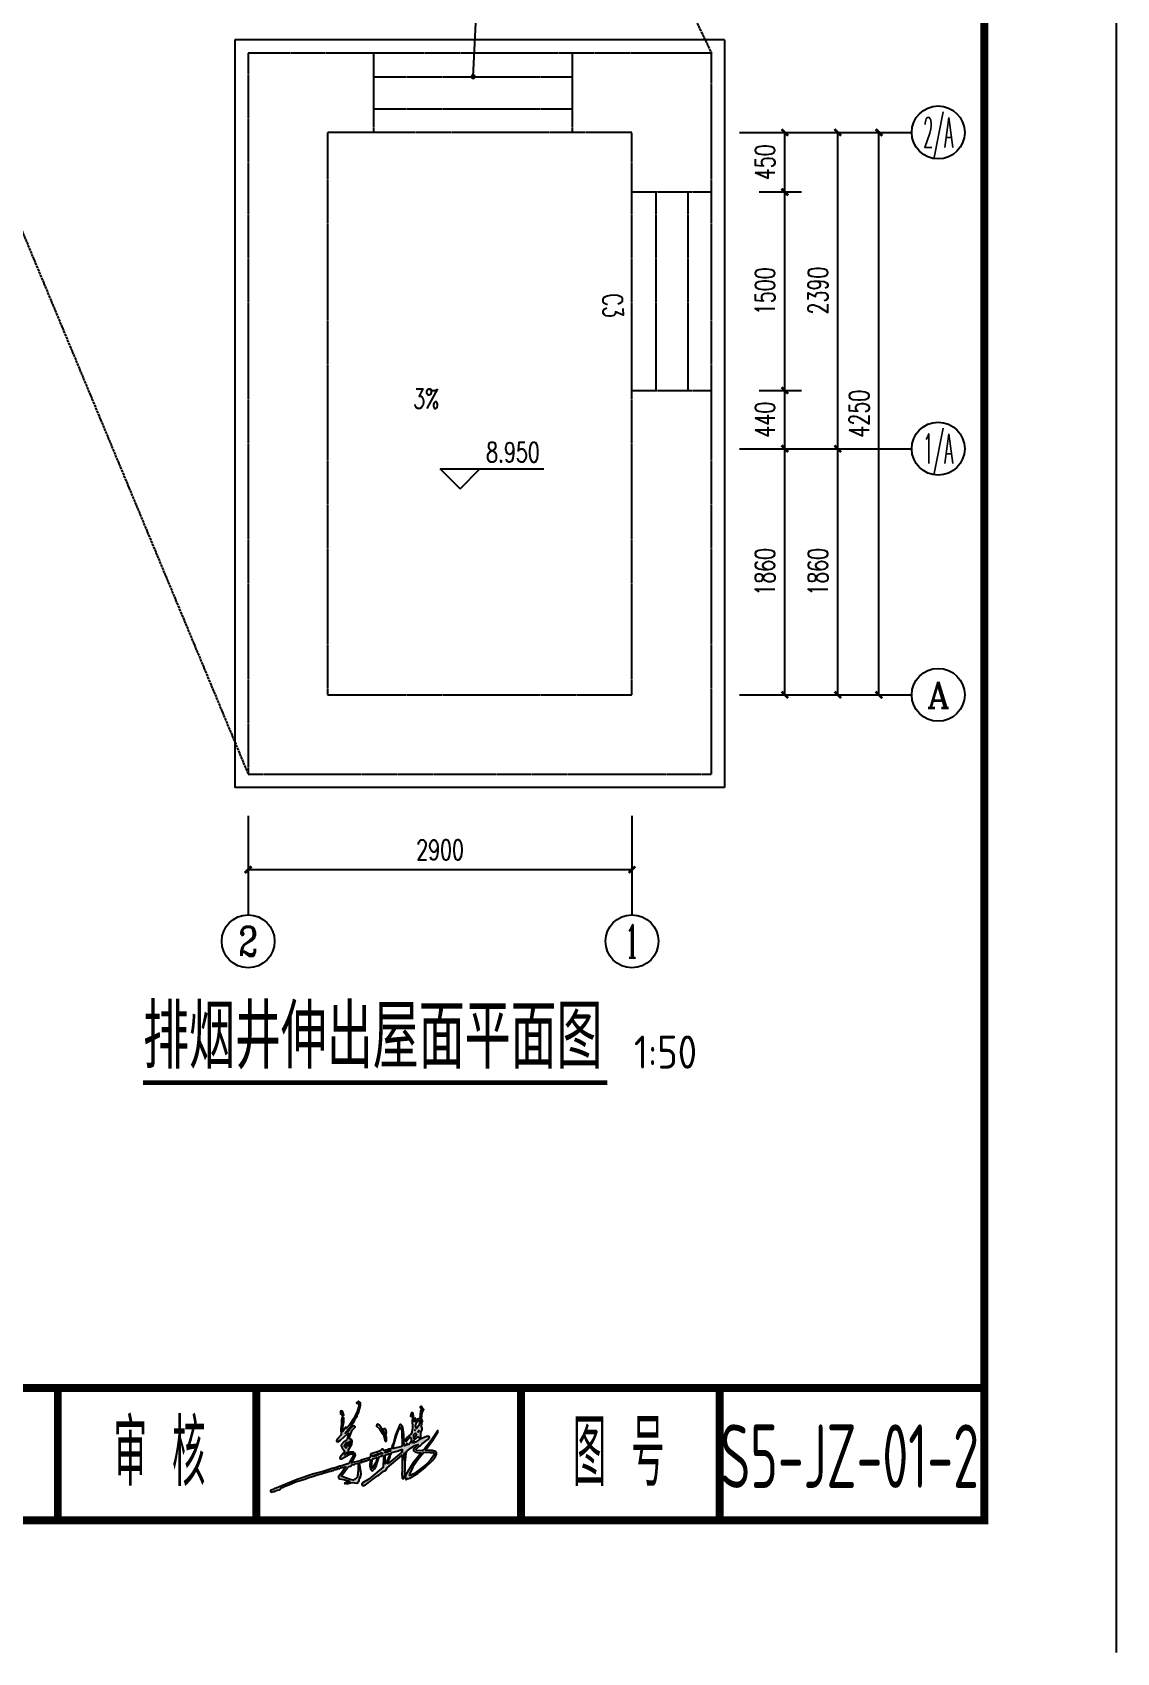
# Model space of a CAD drawing. Header units: millimetres. Extents: x -29538 to 115583, y -232866 to 15404.
# Drawn here: x 107341 to 115533, y -94426 to -82182 of the extents above; entities that cross this region are included whole.
import ezdxf
from ezdxf.enums import TextEntityAlignment as Align

# ---------------------------------------------------------------- set-up
doc = ezdxf.new("R2010")
doc.units = ezdxf.units.MM
doc.header["$LTSCALE"] = 10
doc.header["$MEASUREMENT"] = 0
doc.linetypes.add('DASH', pattern=[0.35, 0.25, -0.1])
doc.linetypes.add('DOTE', pattern=[2.42, 2, -0.2, 0.02, -0.2])
for name, color, linetype in [('AXIS', 3, 'Continuous'), ('AXIS_TEXT', 7, 'Continuous'), ('DIM_ELEV', 3, 'Continuous'), ('DIM_LEAD', 3, 'Continuous'), ('DIM_SYMB', 3, 'Continuous'), ('FHDI签名', 4, 'Continuous'), ('HIDE_B', 7, 'Continuous'), ('PUB_TEXT', 7, 'Continuous'), ('WINDOW', 4, 'Continuous'), ('WINDOW_TEXT', 7, 'Continuous'), ('图框', 7, 'Continuous')]:
    doc.layers.add(name, color=color, linetype=linetype)
doc.styles.add('_TCH_AXIS', font='COMPLEX', dxfattribs={"bigfont": 'GBCBIG'})
doc.styles.add('_TCH_DIM', font='SIMPLEX', dxfattribs={"bigfont": 'GBCBIG'})
doc.styles.add('_TCH_WINDOW', font='SIMPLEX', dxfattribs={"bigfont": 'GBCBIG'})
doc.styles.add('COMPLEX', font='COMPLEX')
doc.styles.add('DIM_FONT', font='SIMPLEX', dxfattribs={"width": 0.7, "bigfont": 'GBCBIG'})
doc.styles.get("Standard").update_dxf_attribs({"font": 'gbenor.shx', "width": 0.75, "bigfont": 'gbcbig.shx'})
doc.dimstyles.new('DIMN50', dxfattribs={"dimscale": 0.5, "dimtxt": 300, "dimasz": 100, "dimexe": 250, "dimexo": 300, "dimgap": 150, "dimtad": 1, "dimdec": 0, "dimzin": 0, "dimdsep": 46, "dimtxsty": 'DIM_FONT', "dimblk": 'ARCHTICK', "dimcen": 0.09, "dimclrt": 7, "dimazin": 2, "dimtfac": 1, "dimtdec": 0, "dimtix": 1, "dimtmove": 2, "dimatfit": 3, "dimldrblk": 'ARCHTICK', "dimfxl": 0, "dimtolj": 1, "dimtzin": 0, "dimarcsym": 0})

# ---------------------------------------------------------------- blocks, each defined once
blk = doc.blocks.new('jld')
at = {"linetype": 'Continuous'}
h = blk.add_hatch(color=4, dxfattribs=at)
h.paths.add_polyline_path([(424, 218), (427, 222), (431, 224), (440, 225), (442, 227), (467, 233), (475, 237), (481, 237), (485, 240), (489, 240), (494, 243), (503, 245), (505, 240), (504, 220), (506, 206), (514, 198), (517, 199), (524, 206), (532, 221), (533, 228), (543, 257), (550, 259), (552, 261), (559, 262), (561, 256), (561, 240), (559, 228), (560, 214), (499, 163), (476, 149), (470, 142), (471, 138), (475, 135), (486, 139), (538, 178), (540, 178), (561, 196), (569, 200), (577, 210), (639, 264), (640, 198), (638, 187), (639, 167), (642, 164), (644, 164), (649, 170), (652, 207), (652, 234), (654, 243), (656, 272), (659, 281), (664, 286), (666, 286), (677, 295), (689, 301), (692, 304), (707, 309), (689, 291), (687, 288), (687, 282), (695, 276), (710, 273), (715, 274), (718, 273), (718, 271), (714, 268), (710, 261), (685, 231), (653, 180), (652, 167), (655, 162), (657, 162), (659, 167), (662, 164), (671, 167), (707, 188), (735, 210), (767, 242), (779, 258), (783, 267), (783, 274), (779, 279), (766, 284), (740, 284), (739, 288), (765, 322), (789, 360), (789, 367), (764, 329), (735, 292), (724, 282), (701, 283), (697, 287), (711, 301), (717, 304), (723, 311), (747, 329), (754, 338), (753, 342), (742, 342), (712, 329), (695, 318), (692, 318), (688, 315), (681, 315), (689, 325), (705, 341), (712, 336), (718, 341), (718, 359), (724, 371), (724, 377), (720, 381), (722, 399), (725, 406), (721, 416), (724, 443), (731, 456), (725, 461), (719, 469), (715, 467), (715, 464), (718, 461), (720, 454), (717, 449), (714, 418), (703, 415), (694, 407), (696, 418), (695, 419), (693, 417), (690, 405), (686, 438), (684, 441), (679, 442), (676, 433), (678, 433), (683, 419), (683, 414), (681, 410), (683, 378), (680, 361), (677, 353), (658, 336), (657, 333), (651, 328), (651, 326), (654, 323), (657, 323), (670, 337), (673, 339), (676, 338), (679, 323), (667, 309), (661, 307), (658, 310), (653, 304), (649, 303), (647, 319), (647, 351), (642, 380), (639, 387), (634, 392), (631, 392), (628, 389), (611, 349), (601, 310), (598, 304), (598, 300), (593, 291), (580, 289), (576, 286), (563, 284), (558, 289), (554, 289), (545, 280), (509, 269), (506, 265), (505, 255), (501, 252), (472, 244), (463, 240), (426, 231), (433, 241), (443, 262), (442, 271), (435, 277), (423, 277), (398, 265), (405, 274), (410, 276), (414, 280), (414, 286), (428, 310), (430, 323), (426, 330), (419, 332), (420, 344), (429, 369), (442, 382), (442, 384), (438, 387), (432, 385), (419, 375), (415, 367), (400, 356), (421, 382), (439, 408), (442, 416), (450, 428), (450, 432), (456, 441), (464, 472), (464, 483), (458, 489), (456, 490), (448, 483), (449, 481), (454, 482), (457, 478), (457, 470), (450, 447), (435, 416), (420, 393), (405, 376), (405, 381), (401, 380), (390, 363), (391, 383), (394, 402), (394, 420), (391, 423), (388, 422), (385, 412), (385, 394), (382, 374), (383, 349), (366, 331), (364, 323), (369, 320), (380, 327), (411, 355), (414, 356), (408, 329), (396, 321), (385, 308), (384, 303), (387, 294), (399, 279), (379, 256), (378, 252), (380, 249), (385, 248), (417, 266), (425, 269), (433, 269), (435, 266), (434, 259), (418, 233), (412, 227), (382, 218), (378, 218), (363, 212), (345, 208), (308, 195), (269, 185), (198, 161), (110, 125), (104, 124), (98, 120), (89, 117), (87, 115), (87, 111), (89, 109), (102, 111), (115, 117), (124, 118), (131, 127), (143, 130), (148, 134), (164, 139), (192, 152), (231, 163), (247, 170), (267, 175), (278, 180), (307, 187), (311, 190), (314, 189), (319, 192), (323, 192), (335, 197), (340, 197), (345, 200), (351, 200), (356, 203), (361, 203), (372, 208), (378, 208), (382, 211), (403, 215), (382, 185), (372, 174), (372, 170), (376, 165), (394, 162), (418, 155), (418, 153), (411, 152), (404, 149), (402, 147), (403, 145), (413, 145), (421, 148), (424, 147), (433, 149), (449, 146), (456, 151), (459, 157), (460, 166), (465, 173), (467, 186), (462, 223), (459, 226), (455, 224), (455, 196), (453, 192), (454, 184), (452, 180), (452, 173), (447, 167), (434, 159), (421, 162), (386, 174), (385, 177), (410, 211), (416, 216)])
h.paths.add_polyline_path([(404, 293), (398, 300), (397, 306), (406, 318), (407, 318), (406, 299)], flags=16)
h.paths.add_polyline_path([(415, 302), (415, 319), (419, 322), (421, 322), (422, 313)], flags=16)
h.paths.add_polyline_path([(512, 234), (515, 249), (531, 253), (534, 255), (536, 254), (529, 233), (515, 209), (512, 217)], flags=16)
h.paths.add_polyline_path([(515, 258), (517, 263), (520, 263), (539, 271), (542, 271), (538, 264), (523, 259)], flags=16)
h.paths.add_polyline_path([(547, 268), (550, 274), (555, 275), (557, 274), (556, 270)], flags=16)
h.paths.add_polyline_path([(568, 227), (568, 264), (585, 271), (587, 270), (585, 261), (572, 231)], flags=16)
h.paths.add_polyline_path([(568, 274), (572, 275), (589, 281), (590, 283), (586, 283), (580, 280), (568, 278)], flags=17)
h.paths.add_polyline_path([(578, 229), (589, 257), (589, 261), (596, 275), (619, 281), (637, 288), (640, 288), (640, 280), (635, 274), (580, 229)], flags=16)
h.paths.add_polyline_path([(601, 292), (604, 308), (615, 347), (617, 349), (621, 362), (630, 381), (633, 379), (638, 366), (640, 302), (634, 299)], flags=16)
h.paths.add_polyline_path([(648, 243), (649, 244), (649, 241)], flags=16)
h.paths.add_polyline_path([(649, 248), (648, 269), (651, 275), (652, 275), (651, 255)], flags=16)
h.paths.add_polyline_path([(670, 179), (671, 184), (684, 210), (685, 218), (705, 246), (729, 275), (754, 276), (756, 275), (768, 275), (772, 274), (775, 271), (773, 264), (760, 246), (741, 226), (717, 206), (688, 186), (676, 180)], flags=16)
h.paths.add_polyline_path([(688, 334), (689, 350), (694, 356), (696, 356), (699, 348)], flags=16)
h.paths.add_polyline_path([(691, 369), (692, 370), (692, 368)], flags=16)
h.paths.add_polyline_path([(699, 376), (696, 386), (698, 398), (702, 405), (710, 409), (712, 409), (713, 410), (715, 408), (710, 388)], flags=16)
h.paths.add_polyline_path([(706, 363), (709, 366), (710, 367), (710, 364), (707, 361)], flags=16)
h.paths.add_polyline_path([(391, 444), (387, 449), (386, 450), (380, 449), (380, 437), (384, 437), (388, 429), (391, 427), (395, 432)], flags=17)
h.paths.add_polyline_path([(543, 391), (539, 394), (538, 395), (533, 393), (532, 386), (544, 374), (555, 356), (560, 351), (563, 351), (564, 354), (558, 365), (557, 370)], flags=17)
h.paths.add_polyline_path([(571, 371), (569, 374), (568, 375), (563, 375), (561, 373), (560, 367), (568, 349), (570, 348), (572, 351), (573, 360)], flags=17)
h.paths.add_polyline_path([(574, 340), (571, 344), (569, 340), (566, 346), (564, 347), (562, 345), (566, 327), (571, 321), (574, 324)], flags=17)
at = {"color": 4, "linetype": 'Continuous', "elevation": 15634200}
for points in [[(458, 489), (456, 490), (448, 483), (449, 481), (454, 482), (457, 478), (457, 470), (450, 447), (435, 416), (420, 393), (405, 376), (405, 381), (401, 380), (390, 363), (391, 383), (394, 402), (394, 420), (391, 423), (388, 422), (385, 412), (385, 394), (382, 374), (383, 349), (366, 331), (364, 323), (369, 320), (380, 327), (411, 355), (414, 356), (408, 329), (396, 321), (385, 308), (384, 303), (387, 294), (399, 279), (379, 256), (378, 252), (380, 249), (385, 248), (417, 266), (425, 269), (433, 269), (435, 266), (434, 259), (418, 233), (412, 227), (382, 218), (378, 218), (363, 212), (345, 208), (308, 195), (269, 185), (198, 161), (110, 125), (104, 124), (98, 120), (89, 117), (87, 115), (87, 111), (89, 109), (102, 111), (115, 117), (124, 118), (131, 127), (143, 130), (148, 134), (164, 139), (192, 152), (231, 163), (247, 170), (267, 175), (278, 180), (307, 187), (311, 190), (314, 189), (319, 192), (323, 192), (335, 197), (340, 197), (345, 200), (351, 200), (356, 203), (361, 203), (372, 208), (378, 208), (382, 211), (403, 215), (382, 185), (372, 174), (372, 170), (376, 165), (394, 162), (418, 155), (418, 153), (411, 152), (404, 149), (402, 147), (403, 145), (413, 145), (421, 148), (424, 147), (433, 149), (449, 146), (456, 151), (459, 157), (460, 166), (465, 173), (467, 186), (462, 223), (459, 226), (455, 224), (455, 196), (453, 192), (454, 184), (452, 180), (452, 173), (447, 167), (434, 159), (421, 162), (386, 174), (385, 177), (410, 211), (416, 216), (424, 218), (427, 222), (431, 224), (440, 225), (442, 227), (467, 233), (475, 237), (481, 237), (485, 240), (489, 240), (494, 243), (503, 245), (505, 240), (504, 220), (506, 206), (514, 198), (517, 199), (524, 206), (532, 221), (533, 228), (543, 257), (550, 259), (552, 261), (559, 262), (561, 256), (561, 240), (559, 228), (560, 214), (499, 163), (476, 149), (470, 142), (471, 138), (475, 135), (486, 139), (538, 178), (540, 178), (561, 196), (569, 200), (577, 210), (639, 264), (640, 198), (638, 187), (639, 167), (642, 164), (644, 164), (649, 170), (652, 207), (652, 234), (654, 243), (656, 272), (659, 281), (664, 286), (666, 286), (677, 295), (689, 301), (692, 304), (707, 309), (689, 291), (687, 288), (687, 282), (695, 276), (710, 273), (715, 274), (718, 273), (718, 271), (714, 268), (710, 261), (685, 231), (653, 180), (652, 167), (655, 162), (657, 162), (659, 167), (662, 164), (671, 167), (707, 188), (735, 210), (767, 242), (779, 258), (783, 267), (783, 274), (779, 279), (766, 284), (740, 284), (739, 288), (765, 322), (789, 360), (789, 367), (764, 329), (735, 292), (724, 282), (701, 283), (697, 287), (711, 301), (717, 304), (723, 311), (747, 329), (754, 338), (753, 342), (742, 342), (712, 329), (695, 318), (692, 318), (688, 315), (681, 315), (689, 325), (705, 341), (712, 336), (718, 341), (718, 359), (724, 371), (724, 377), (720, 381), (722, 399), (725, 406), (721, 416), (724, 443), (731, 456), (725, 461), (719, 469), (715, 467), (715, 464), (718, 461), (720, 454), (717, 449), (714, 418), (703, 415), (694, 407), (696, 418), (695, 419), (693, 417), (690, 405), (686, 438), (684, 441), (679, 442), (676, 433), (678, 433), (683, 419), (683, 414), (681, 410), (683, 378), (680, 361), (677, 353), (658, 336), (657, 333), (651, 328), (651, 326), (654, 323), (657, 323), (670, 337), (673, 339), (676, 338), (679, 323), (667, 309), (661, 307), (658, 310), (653, 304), (649, 303), (647, 319), (647, 351), (642, 380), (639, 387), (634, 392), (631, 392), (628, 389), (611, 349), (601, 310), (598, 304), (598, 300), (593, 291), (580, 289), (576, 286), (563, 284), (558, 289), (554, 289), (545, 280), (509, 269), (506, 265), (505, 255), (501, 252), (472, 244), (463, 240), (426, 231), (433, 241), (443, 262), (442, 271), (435, 277), (423, 277), (398, 265), (405, 274), (410, 276), (414, 280), (414, 286), (428, 310), (430, 323), (426, 330), (419, 332), (420, 344), (429, 369), (442, 382), (442, 384), (438, 387), (432, 385), (419, 375), (415, 367), (400, 356), (421, 382), (439, 408), (442, 416), (450, 428), (450, 432), (456, 441), (464, 472), (464, 483), (458, 489)], [(387, 449), (386, 450), (380, 449), (380, 437), (384, 437), (388, 429), (391, 427), (395, 432), (391, 444), (387, 449)], [(676, 428), (675, 429), (675, 427), (676, 428)], [(710, 409), (712, 409), (713, 410), (715, 408), (710, 388), (699, 376), (696, 386), (698, 398), (702, 405), (710, 409)], [(539, 394), (538, 395), (533, 393), (532, 386), (544, 374), (555, 356), (560, 351), (563, 351), (564, 354), (558, 365), (557, 370), (543, 391), (539, 394)], [(569, 374), (568, 375), (563, 375), (561, 373), (560, 367), (568, 349), (570, 348), (572, 351), (573, 360), (571, 371), (569, 374)], [(566, 346), (564, 347), (562, 345), (566, 327), (571, 321), (574, 324), (574, 340), (571, 344), (569, 340), (566, 346)], [(630, 381), (633, 379), (638, 366), (640, 302), (634, 299), (601, 292), (604, 308), (615, 347), (617, 349), (621, 362), (630, 381)], [(694, 356), (696, 356), (699, 348), (688, 334), (689, 350), (694, 356)], [(691, 369), (692, 370), (692, 368), (691, 369)], [(709, 366), (710, 367), (710, 364), (707, 361), (706, 363), (709, 366)], [(406, 318), (407, 318), (406, 299), (404, 293), (398, 300), (397, 306), (406, 318)], [(419, 322), (421, 322), (422, 313), (415, 302), (415, 319), (419, 322)], [(555, 275), (557, 274), (556, 270), (547, 268), (550, 274), (555, 275)], [(586, 283), (590, 283), (589, 281), (572, 275), (568, 274), (568, 278), (580, 280), (586, 283)], [(637, 288), (640, 288), (640, 280), (635, 274), (580, 229), (578, 229), (589, 257), (589, 261), (596, 275), (619, 281), (637, 288)], [(651, 275), (652, 275), (651, 255), (649, 248), (648, 269), (651, 275)], [(660, 313), (659, 314), (659, 312), (660, 313)], [(754, 276), (756, 275), (768, 275), (772, 274), (775, 271), (773, 264), (760, 246), (741, 226), (717, 206), (688, 186), (676, 180), (670, 179), (671, 184), (684, 210), (685, 218), (705, 246), (729, 275), (754, 276)], [(534, 255), (536, 254), (529, 233), (515, 209), (512, 217), (512, 234), (515, 249), (531, 253), (534, 255)], [(539, 271), (542, 271), (538, 264), (523, 259), (515, 258), (517, 263), (520, 263), (539, 271)], [(585, 271), (587, 270), (585, 261), (572, 231), (568, 227), (568, 264), (585, 271)], [(648, 243), (649, 244), (649, 241), (648, 243)], [(400, 146), (399, 147), (399, 144), (400, 146)]]:
    blk.add_lwpolyline(points, dxfattribs=at)
blk = doc.blocks.new('_ArchTick')
at = {"color": 0, "linetype": 'ByBlock', "const_width": 0.4}
blk.add_lwpolyline([(-0.5, -0.5), (0.5, 0.5)], dxfattribs=at)
blk = doc.blocks.new('*D704')
at = {"layer": 'AXIS', "color": 0, "lineweight": -2}
for p, q in [((113233, -85328), (113551, -85328)), ((113426, -87188), (113426, -85328)), ((113233, -87188), (113551, -87188))]:
    blk.add_line(p, q, dxfattribs=at)
at = {"layer": 'Defpoints', "color": 0}
for p in [(113083, -85328), (113426, -85328), (113083, -87188)]:
    blk.add_point(p, dxfattribs=at)
at = {"layer": 'AXIS', "color": 0, "lineweight": -2, "xscale": 50, "yscale": 50, "zscale": 50}
for p, rotation in [((113426, -85328), 90), ((113426, -87188), 270)]:
    blk.add_blockref('_ArchTick', p, dxfattribs=dict(at, rotation=rotation))
at = {"layer": 'AXIS', "color": 7, "insert": (113276, -86258), "char_height": 150, "attachment_point": 5, "rotation": 90, "style": 'DIM_FONT'}
blk.add_mtext('\\A1;1860', dxfattribs=at)
blk = doc.blocks.new('*D705')
at = {"layer": 'AXIS', "color": 0, "lineweight": -2}
for p, q in [((113233, -82938), (113551, -82938)), ((113426, -85328), (113426, -82938)), ((113233, -85328), (113551, -85328))]:
    blk.add_line(p, q, dxfattribs=at)
at = {"layer": 'Defpoints', "color": 0}
for p in [(113083, -82938), (113426, -82938), (113083, -85328)]:
    blk.add_point(p, dxfattribs=at)
at = {"layer": 'AXIS', "color": 0, "lineweight": -2, "xscale": 50, "yscale": 50, "zscale": 50}
for p, rotation in [((113426, -82938), 90), ((113426, -85328), 270)]:
    blk.add_blockref('_ArchTick', p, dxfattribs=dict(at, rotation=rotation))
at = {"layer": 'AXIS', "color": 7, "insert": (113276, -84133), "char_height": 150, "attachment_point": 5, "rotation": 90, "style": 'DIM_FONT'}
blk.add_mtext('\\A1;2390', dxfattribs=at)
blk = doc.blocks.new('*D729')
at = {"layer": 'AXIS', "color": 0, "lineweight": -2}
for p, q in [((113545, -82938), (113862, -82938)), ((113737, -87188), (113737, -82938)), ((113545, -87188), (113862, -87188))]:
    blk.add_line(p, q, dxfattribs=at)
at = {"layer": 'Defpoints', "color": 0}
for p in [(113395, -82938), (113737, -82938), (113395, -87188)]:
    blk.add_point(p, dxfattribs=at)
at = {"layer": 'AXIS', "color": 0, "lineweight": -2, "xscale": 50, "yscale": 50, "zscale": 50}
for p, rotation in [((113737, -82938), 90), ((113737, -87188), 270)]:
    blk.add_blockref('_ArchTick', p, dxfattribs=dict(at, rotation=rotation))
at = {"layer": 'AXIS', "color": 7, "insert": (113587, -85063), "char_height": 150, "attachment_point": 5, "rotation": 90, "style": 'DIM_FONT'}
blk.add_mtext('\\A1;4250', dxfattribs=at)
blk = doc.blocks.new('*D736')
at = {"layer": 'AXIS', "color": 0, "lineweight": -2}
for p, q in [((108971, -88102), (108971, -88634)), ((111871, -88102), (111871, -88634)), ((108971, -88509), (111871, -88509))]:
    blk.add_line(p, q, dxfattribs=at)
at = {"layer": 'Defpoints', "color": 0}
for p in [(108971, -87952), (111871, -87952), (111871, -88509)]:
    blk.add_point(p, dxfattribs=at)
at = {"layer": 'AXIS', "color": 0, "lineweight": -2, "xscale": 50, "yscale": 50, "zscale": 50, "rotation": 180}
blk.add_blockref('_ArchTick', (108971, -88509), dxfattribs=at)
at = {"layer": 'AXIS', "color": 0, "lineweight": -2, "xscale": 50, "yscale": 50, "zscale": 50}
blk.add_blockref('_ArchTick', (111871, -88509), dxfattribs=at)
at = {"layer": 'AXIS', "color": 7, "insert": (110421, -88359), "char_height": 150, "attachment_point": 5, "style": 'DIM_FONT'}
blk.add_mtext('\\A1;2900', dxfattribs=at)
blk = doc.blocks.new('*D737')
at = {"layer": 'AXIS', "color": 0, "lineweight": -2}
for p, q in [((112833, -85328), (113151, -85328)), ((113026, -87188), (113026, -85328)), ((112833, -87188), (113151, -87188))]:
    blk.add_line(p, q, dxfattribs=at)
at = {"layer": 'Defpoints', "color": 0}
for p in [(112683, -85328), (113026, -85328), (112683, -87188)]:
    blk.add_point(p, dxfattribs=at)
at = {"layer": 'AXIS', "color": 0, "lineweight": -2, "xscale": 50, "yscale": 50, "zscale": 50}
for p, rotation in [((113026, -85328), 90), ((113026, -87188), 270)]:
    blk.add_blockref('_ArchTick', p, dxfattribs=dict(at, rotation=rotation))
at = {"layer": 'AXIS', "color": 7, "insert": (112876, -86258), "char_height": 150, "attachment_point": 5, "rotation": 90, "style": 'DIM_FONT'}
blk.add_mtext('\\A1;1860', dxfattribs=at)
blk = doc.blocks.new('*D738')
at = {"layer": 'AXIS', "color": 0, "lineweight": -2}
for p, q in [((112833, -84888), (113151, -84888)), ((113026, -85328), (113026, -84888)), ((112833, -85328), (113151, -85328))]:
    blk.add_line(p, q, dxfattribs=at)
at = {"layer": 'Defpoints', "color": 0}
for p in [(112683, -84888), (113026, -84888), (112683, -85328)]:
    blk.add_point(p, dxfattribs=at)
at = {"layer": 'AXIS', "color": 0, "lineweight": -2, "xscale": 50, "yscale": 50, "zscale": 50}
for p, rotation in [((113026, -84888), 90), ((113026, -85328), 270)]:
    blk.add_blockref('_ArchTick', p, dxfattribs=dict(at, rotation=rotation))
at = {"layer": 'AXIS', "color": 7, "insert": (112876, -85108), "char_height": 150, "attachment_point": 5, "rotation": 90, "style": 'DIM_FONT'}
blk.add_mtext('\\A1;440', dxfattribs=at)
blk = doc.blocks.new('*D739')
at = {"layer": 'AXIS', "color": 0, "lineweight": -2}
for p, q in [((112833, -83388), (113151, -83388)), ((113026, -84888), (113026, -83388)), ((112833, -84888), (113151, -84888))]:
    blk.add_line(p, q, dxfattribs=at)
at = {"layer": 'Defpoints', "color": 0}
for p in [(112683, -83388), (113026, -83388), (112683, -84888)]:
    blk.add_point(p, dxfattribs=at)
at = {"layer": 'AXIS', "color": 0, "lineweight": -2, "xscale": 50, "yscale": 50, "zscale": 50}
for p, rotation in [((113026, -83388), 90), ((113026, -84888), 270)]:
    blk.add_blockref('_ArchTick', p, dxfattribs=dict(at, rotation=rotation))
at = {"layer": 'AXIS', "color": 7, "insert": (112876, -84138), "char_height": 150, "attachment_point": 5, "rotation": 90, "style": 'DIM_FONT'}
blk.add_mtext('\\A1;1500', dxfattribs=at)
blk = doc.blocks.new('*D740')
at = {"layer": 'AXIS', "color": 0, "lineweight": -2}
for p, q in [((112833, -82938), (113151, -82938)), ((113026, -83388), (113026, -82938)), ((112833, -83388), (113151, -83388))]:
    blk.add_line(p, q, dxfattribs=at)
at = {"layer": 'Defpoints', "color": 0}
for p in [(112683, -82938), (113026, -82938), (112683, -83388)]:
    blk.add_point(p, dxfattribs=at)
at = {"layer": 'AXIS', "color": 0, "lineweight": -2, "xscale": 50, "yscale": 50, "zscale": 50}
for p, rotation in [((113026, -82938), 90), ((113026, -83388), 270)]:
    blk.add_blockref('_ArchTick', p, dxfattribs=dict(at, rotation=rotation))
at = {"layer": 'AXIS', "color": 7, "insert": (112876, -83163), "char_height": 150, "attachment_point": 5, "rotation": 90, "style": 'DIM_FONT'}
blk.add_mtext('\\A1;450', dxfattribs=at)
blk = doc.blocks.new('_AXISO')
blk.add_circle((0, 0), 0.5)
at = {"layer": 'AXIS_TEXT', "style": 'COMPLEX', "width": 1.041667}
blk.add_attdef('A', text='', height=0.56, dxfattribs=at).set_placement((-0.25, -0.28), (0.25, -0.28), align=Align.FIT)

msp = doc.modelspace()

# ---------------------------------------------------------------- linework, layer by layer
at = {"linetype": 'DOTE'}
for p, q in [((108228.25, -73466.01), (112471.01, -82337.87)), ((105028.25, -78316.01), (108971.01, -87787.87))]:
    msp.add_line(p, q, dxfattribs=at)
for p, q in [((112571.01, -82237.87), (108871.01, -82237.87)), ((108871.01, -82237.87), (108871.01, -87887.87)), ((112571.01, -82237.87), (112571.01, -87887.87)), ((112571.01, -87887.87), (108871.01, -87887.87))]:
    msp.add_line(p, q)
at = {"linetype": 'DASH'}
for points in [[(112471.01, -82337.87), (108971.01, -82337.87), (108971.01, -87787.87), (112471.01, -87787.87)], [(111871.01, -82937.87), (109571.01, -82937.87), (109571.01, -87187.87), (111871.01, -87187.87)]]:
    msp.add_lwpolyline(points, close=True, dxfattribs=at)
at = {"layer": 'AXIS'}
for p, q in [((112683.29, -82937.87), (113984.9, -82937.87)), ((112683.29, -85327.87), (113984.9, -85327.87)), ((112683.29, -87187.87), (113984.9, -87187.87)), ((108971.01, -88102.39), (108971.01, -88850.74)), ((111871.01, -88102.39), (111871.01, -88850.74))]:
    msp.add_line(p, q, dxfattribs=at)
at = {"layer": 'DIM_ELEV'}
for p, q in [((110571.56, -85631.22), (110421.56, -85481.22)), ((110421.56, -85481.22), (111204.06, -85481.22)), ((110571.56, -85631.22), (110721.56, -85481.22))]:
    msp.add_line(p, q, dxfattribs=at)
at = {"layer": 'DIM_LEAD'}
msp.add_line((110671.01, -82517.11), (110797.62, -80000.1), dxfattribs=at)
at = {"layer": 'DIM_LEAD', "const_width": 20}
msp.add_lwpolyline([(110670.5, -82527.09, 1), (110671.51, -82507.12, 1)], format="xyb", close=True, dxfattribs=at)
at = {"layer": 'DIM_SYMB'}
msp.add_lwpolyline([(110460.5, -84949.14, 0, 0, 0), (111211.74, -84949.14, 40, 0, 0), (111361.74, -84949.14, 0, 0, 0)], format="xyseb", dxfattribs=at)
at = {"layer": 'DIM_SYMB', "const_width": 35}
msp.add_lwpolyline([(108176.33, -90119.73), (111685.91, -90119.73)], dxfattribs=at)
at = {"layer": 'HIDE_B', "flags": 128}
msp.add_lwpolyline([(76532.6, -92425.77), (76532.6, -92425.77), (76532.6, -92425.77), (76532.6, -65725.77), (76532.6, -65725.77), (76532.6, -65725.77), (114532.6, -65725.77), (114532.6, -65725.77), (114532.6, -65725.77), (114532.6, -65725.77), (114532.6, -65725.77), (114532.6, -65725.77), (114532.6, -92425.77), (114532.6, -92425.77), (76532.6, -92425.77)], close=True, dxfattribs=at)
at = {"layer": 'WINDOW', "linetype": 'DASH'}
for p, q in [((109921.01, -82517.11), (111421.01, -82517.11)), ((109921.01, -82758.63), (111421.01, -82758.63)), ((112050.25, -83387.87), (112050.25, -84887.87)), ((112291.77, -83387.87), (112291.77, -84887.87))]:
    msp.add_line(p, q, dxfattribs=at)
for points in [[(109921.01, -82937.87), (109921.01, -82337.87)], [(111421.01, -82937.87), (111421.01, -82337.87)], [(111871.01, -83387.87), (112471.01, -83387.87)], [(111871.01, -84887.87), (112471.01, -84887.87)]]:
    msp.add_lwpolyline(points, dxfattribs=at)
at = {"layer": '图框', "linetype": 'Continuous'}
msp.add_lwpolyline([(115532.6, -94425.77), (115532.6, -64725.77)], dxfattribs=at)
at = {"layer": '图框', "linetype": 'Continuous', "const_width": 60}
for points in [[(114532.6, -65725.77), (76532.6, -65725.77), (76532.6, -93425.77), (114532.6, -93425.77), (114532.6, -65725.77)], [(76532.6, -92425.77), (114532.6, -92425.77)], [(107532.6, -93425.77), (107532.6, -92425.77)], [(109032.6, -93425.77), (109032.6, -92425.77)], [(111032.6, -93425.77), (111032.6, -92425.77)], [(112532.6, -93425.77), (112532.6, -92425.77)]]:
    msp.add_lwpolyline(points, dxfattribs=at)

# ---------------------------------------------------------------- block references
at = {"layer": 'AXIS'}
ref = msp.add_blockref('_AXISO', (114184.9, -82937.87), dxfattribs=dict(at, xscale=400, yscale=400, zscale=400))
ref.add_attrib('A', '2/A', dxfattribs={"layer": 'AXIS_TEXT', "height": 226.274, "style": '_TCH_AXIS', "width": 0.35}).set_placement((114071.76, -83051), (114298.03, -83051), align=Align.FIT)
ref = msp.add_blockref('_AXISO', (114184.9, -85327.87), dxfattribs=dict(at, xscale=400, yscale=400, zscale=400))
ref.add_attrib('A', '1/A', dxfattribs={"layer": 'AXIS_TEXT', "height": 226.274, "style": '_TCH_AXIS', "width": 0.381818}).set_placement((114071.76, -85441), (114298.03, -85441), align=Align.FIT)
ref = msp.add_blockref('_AXISO', (114184.9, -87187.87), dxfattribs=dict(at, xscale=400, yscale=400, zscale=400))
ref.add_attrib('A', 'A', dxfattribs={"layer": 'AXIS_TEXT', "height": 198.25, "style": '_TCH_AXIS'}).set_placement((114099.93, -87286.99), (114269.86, -87286.99), align=Align.FIT)
ref = msp.add_blockref('_AXISO', (108971.01, -89050.74), dxfattribs=dict(at, xscale=400, yscale=400, zscale=400))
ref.add_attrib('A', '2', dxfattribs={"layer": 'AXIS_TEXT', "height": 219.19, "style": '_TCH_AXIS'}).set_placement((108897.94, -89160.34), (109044.07, -89160.34), align=Align.FIT)
ref = msp.add_blockref('_AXISO', (111871.01, -89050.74), dxfattribs=dict(at, xscale=400, yscale=400, zscale=400))
ref.add_attrib('A', '1', dxfattribs={"layer": 'AXIS_TEXT', "height": 249.83, "style": '_TCH_AXIS'}).set_placement((111817.47, -89175.65), (111924.54, -89175.65), align=Align.FIT)
at = {"layer": 'FHDI签名', "linetype": 'Continuous', "xscale": 1.799999999988358, "yscale": 1.799999999988358, "zscale": 1.80000000000291}
msp.add_blockref('jld', (108983.51, -93408.55, -12507360), dxfattribs=at)

# ---------------------------------------------------------------- texts
at = {"layer": 'PUB_TEXT', "style": '_TCH_DIM', "width": 0.705882}
for s, p in [('3%%%', (110218, -85023.51)), ('8.950', (110769.06, -85428.72))]:
    msp.add_text(s, height=148.75, dxfattribs=at).set_placement(p)
at = {"layer": 'PUB_TEXT'}
for s, height, p in [('排烟井伸出屋面平面图', 482.27, (108176.33, -90012.49)), ('1:50', 250, (111885.91, -90012.49))]:
    msp.add_text(s, height=height, dxfattribs=at).set_placement(p)
at = {"layer": 'WINDOW_TEXT', "style": '_TCH_WINDOW', "width": 0.705882}
msp.add_text('C3', height=148.75, rotation=272.338941, dxfattribs=at).set_placement((111648.06, -84157.89))
at = {"layer": '图框', "linetype": 'Continuous', "width": 0.7}
for s, height, p in [('审 核', 500, (108301.19, -92916.31)), ('图 号', 500, (111770.92, -92916.31)), ('S5-JZ-01-2', 480, (113515.6, -92941.1))]:
    msp.add_text(s, height=height, dxfattribs=at).set_placement(p, align=Align.MIDDLE_CENTER)

# ---------------------------------------------------------------- dimensions: what is measured, and where the dimension line sits
at = {"layer": 'AXIS'}
for p1, p2, distance, picture, middle in [((112683.29, -83387.87), (112683.29, -82937.87), -342.44, '*D740', (112875.73, -83162.87)), ((113083.29, -85327.87), (113083.29, -82937.87), -342.44, '*D705', (113275.73, -84132.87)), ((113394.88, -87187.87), (113394.88, -82937.87), -342.44, '*D729', (113587.32, -85062.87)), ((112683.29, -84887.87), (112683.29, -83387.87), -342.44, '*D739', (112875.73, -84137.87)), ((112683.29, -85327.87), (112683.29, -84887.87), -342.44, '*D738', (112875.73, -85107.87)), ((112683.29, -87187.87), (112683.29, -85327.87), -342.44, '*D737', (112875.73, -86257.87)), ((113083.29, -87187.87), (113083.29, -85327.87), -342.44, '*D704', (113275.73, -86257.87)), ((108971.01, -87952.39), (111871.01, -87952.39), -556.74, '*D736', (110421.01, -88359.13))]:
    dim = msp.add_aligned_dim(p1=p1, p2=p2, distance=distance, dimstyle='DIMN50', dxfattribs=at)
    dim.commit()
    dim.dimension.update_dxf_attribs({"geometry": picture, "text_midpoint": middle})

doc.saveas('drawing.dxf')
